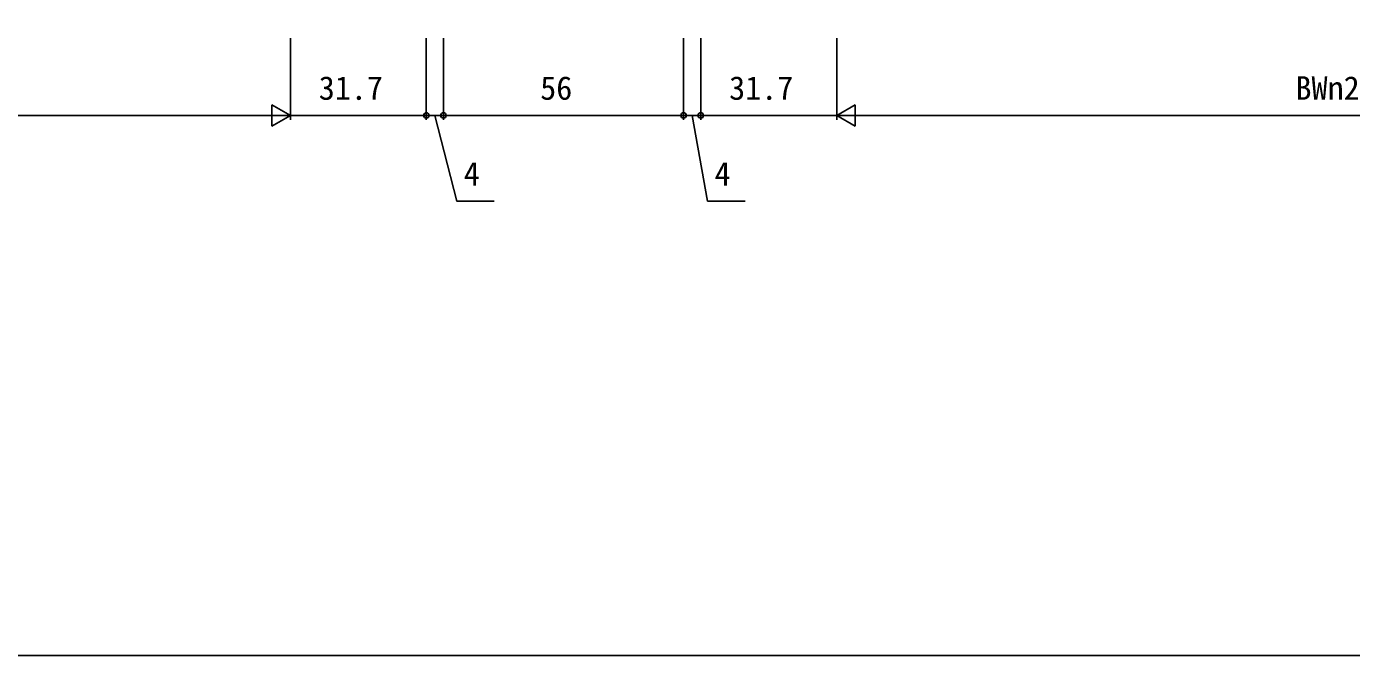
# Model space of a CAD drawing. Units: millimetres, scale not verified. Extents: x -437 to 438, y -331 to 329.
# Drawn here: x -124.6 to 184.3, y -331.2 to -184.4 of the extents above; entities that cross this region are included whole.
import ezdxf
from ezdxf.enums import TextEntityAlignment as Align

# ---------------------------------------------------------------- set-up
doc = ezdxf.new("R2010")
doc.units = ezdxf.units.MM
doc.header["$LTSCALE"] = 2
doc.layers.add('0-6_YKK_D', color=6, linetype='Continuous')
doc.layers.add('0-7_YKK_ZWAK', color=7, linetype='Continuous')
doc.styles.add('ＭＳ ゴシック', font='')
doc.styles.get('ＭＳ ゴシック').set_extended_font_data('MS Gothic')

msp = doc.modelspace()

# ---------------------------------------------------------------- linework, layer by layer
at = {"layer": '0-6_YKK_D'}
for p, q in [((-63.1, -187.2), (-63.1, -206.2)), ((-63.1, -187.2), (-63.1, -206.2)), ((-31.4, -187.2), (-31.4, -206.2)), ((-31.4, -187.2), (-31.4, -206.2)), ((-27.4, -187.2), (-27.4, -206.2)), ((-27.4, -187.2), (-27.4, -206.2)), ((28.6, -187.2), (28.6, -206.2)), ((28.6, -187.2), (28.6, -206.2)), ((32.6, -187.2), (32.6, -206.2)), ((32.6, -187.2), (32.6, -206.2)), ((64.3, -187.2), (64.3, -206.2)), ((64.3, -187.2), (64.3, -206.2)), ((-63.1, -205.2), (-67.43, -202.7)), ((-67.43, -202.7), (-67.43, -207.7)), ((64.3, -205.2), (68.63, -202.7)), ((68.63, -207.7), (68.63, -202.7)), ((-298.201, -205.2), (-68.1, -205.2)), ((-63.1, -205.2), (-71.76, -205.2)), ((-63.1, -205.2), (-67.43, -207.7)), ((-31.4, -205.2), (-63.1, -205.2)), ((-31.4, -205.2), (-33.95, -205.2)), ((-31.4, -205.2), (-27.4, -205.2)), ((-31.4, -205.2), (-27.4, -205.2)), ((-27.4, -205.2), (-24.85, -205.2)), ((-27.4, -205.2), (28.6, -205.2)), ((28.6, -205.2), (26.05, -205.2)), ((32.6, -205.2), (28.6, -205.2)), ((32.6, -205.2), (28.6, -205.2)), ((32.6, -205.2), (35.15, -205.2)), ((32.6, -205.2), (64.3, -205.2)), ((64.3, -205.2), (68.63, -207.7)), ((64.3, -205.2), (72.96, -205.2)), ((69.3, -205.2), (299.399, -205.2))]:
    msp.add_line(p, q, dxfattribs=at)
for points in [[(-29.4, -205.2), (-24.3, -225.2), (-15.57, -225.2)], [(30.6, -205.2), (34.2, -225.2), (42.93, -225.2)]]:
    msp.add_lwpolyline(points, dxfattribs=at)
for centre in [(-31.4, -205.2), (-31.4, -205.2), (-27.4, -205.2), (-27.4, -205.2), (28.6, -205.2), (28.6, -205.2), (32.6, -205.2), (32.6, -205.2)]:
    msp.add_circle(centre, 0.637, dxfattribs=at)
at = {"layer": '0-7_YKK_ZWAK'}
msp.add_lwpolyline([(-436.9, -331.2), (438.1, -331.2), (438.1, 293.8)], dxfattribs=at)

# ---------------------------------------------------------------- texts
at = {"layer": '0-6_YKK_D', "style": 'ＭＳ ゴシック'}
for s, p in [('31.7', (-56.476, -203.2)), ('56', (-4.833, -203.2)), ('31.7', (39.224, -203.2)), ('BWn2', (171.289, -203.2)), ('4', (-22.683, -223.2)), ('4', (35.817, -223.2))]:
    msp.add_text(s, height=5.499, dxfattribs=at).set_placement(p, align=Align.BOTTOM_LEFT)

doc.saveas('drawing.dxf')
